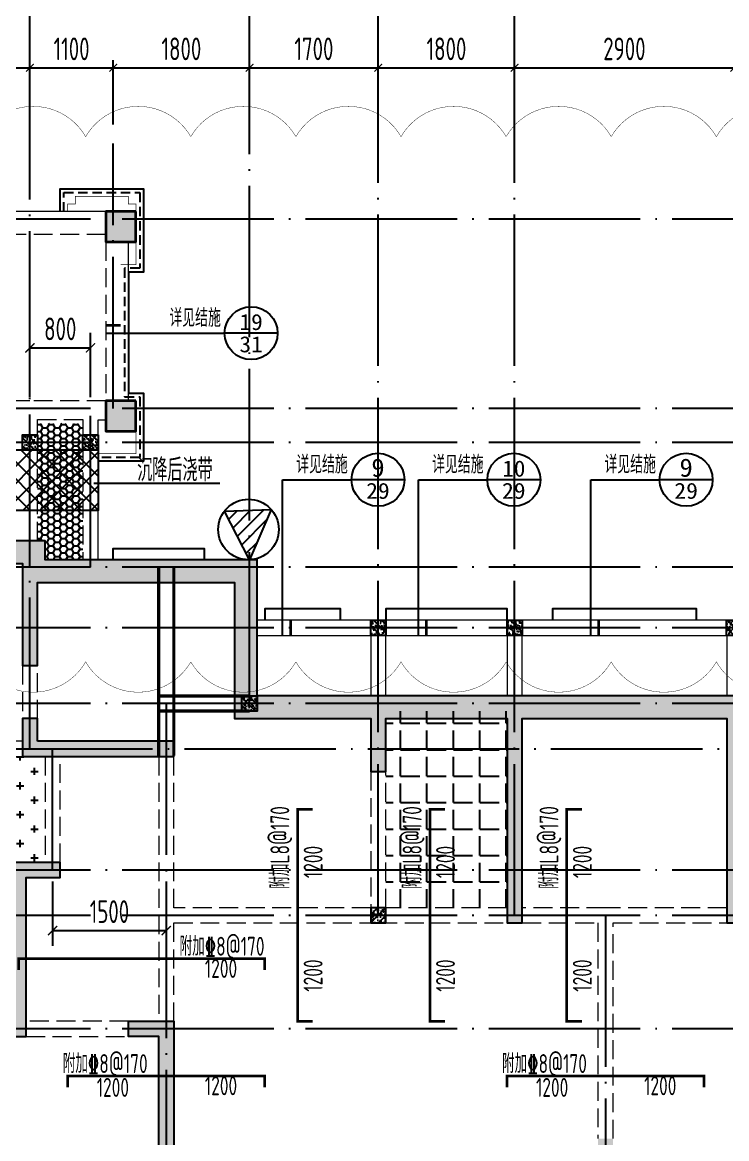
# Model space of a CAD drawing. Extents: x -668857 to 143095, y -247466 to 228182.
# Drawn here: x -201300 to -192000, y 197547 to 212298 of the extents above; entities that cross this region are included whole.
import ezdxf
from ezdxf.enums import TextEntityAlignment as Align

# ---------------------------------------------------------------- set-up
doc = ezdxf.new("R2010")
doc.units = 0
doc.header["$LTSCALE"] = 1000
for name, pattern in [('DASH', [0.35, 0.25, -0.1]), ('DOTE', [2.42, 2, -0.2, 0.02, -0.2]), ('HIDDEN', [0.375, 0.25, -0.125])]:
    doc.linetypes.add(name, pattern=pattern)
doc.layers.get('0').update_dxf_attribs({"linetype": 'CONTINUOUS'})
doc.layers.get('DEFPOINTS').update_dxf_attribs({"linetype": 'CONTINUOUS'})
for name, color, linetype in [('A-AXIS', 1, 'CONTINUOUS'), ('A-DOTE', 10, 'DOTE'), ('DIM_IDEN', 67, 'CONTINUOUS'), ('PUB_TEXT', 2, 'CONTINUOUS'), ('ROOF', 183, 'CONTINUOUS'), ('S-B板填充', 251, 'CONTINUOUS'), ('S-B板配筋', 6, 'CONTINUOUS'), ('S-B板配筋号', 7, 'CONTINUOUS'), ('S-L主梁线', 4, 'DASH'), ('S-Q墙填充', 252, 'CONTINUOUS'), ('S-Q墙实线', 6, 'CONTINUOUS'), ('S-Q墙标注', 3, 'CONTINUOUS'), ('S-X详图标注', 3, 'CONTINUOUS'), ('S-Y一般标注', 3, 'CONTINUOUS'), ('S-Z柱填充', 252, 'CONTINUOUS'), ('S-Z柱实线', 6, 'CONTINUOUS'), ('S-板正筋', 2, 'CONTINUOUS'), ('S-构造柱', 212, 'CONTINUOUS'), ('S-楼板文字', 7, 'CONTINUOUS'), ('S-洞口边线', 7, 'CONTINUOUS'), ('后浇带', 8, 'CONTINUOUS'), ('看线', 251, 'CONTINUOUS')]:
    doc.layers.add(name, color=color, linetype=linetype)
doc.layers.add('审图修改', color=2, linetype='CONTINUOUS', plot=False)
doc.layers.add('配箍校核', color=34, linetype='CONTINUOUS', plot=False)
doc.styles.add('_TCH_AXIS', font='COMPLEX', dxfattribs={"bigfont": 'GBCBIG'})
doc.styles.add('_TCH_LABEL', font='simhei.ttf')
doc.styles.add('TSSD_DIMENSION', font='Tssdeng.shx', dxfattribs={"width": 0.7, "bigfont": 'tssdchn.shx'})
doc.styles.add('TSSD_REIN', font='tssdeng.shx', dxfattribs={"width": 0.7, "height": 300, "bigfont": 'tssdchn.shx'})
doc.styles.add('结构文字', font='zstxt.shx', dxfattribs={"width": 0.7, "bigfont": 'zshz.shx'})
doc.dimstyles.new('STRUCK', dxfattribs={"dimtxt": 400, "dimasz": 121, "dimexe": 200, "dimexo": 150, "dimgap": 115, "dimtad": 1, "dimdec": 0, "dimdsep": 46, "dimtxsty": '结构文字', "dimblk": 'ARCHTICK', "dimcen": 400, "dimclrd": 3, "dimclre": 3, "dimclrt": 7, "dimadec": 0, "dimazin": 0, "dimtfac": 1, "dimtdec": 0, "dimtix": 1, "dimtmove": 2, "dimatfit": 3, "dimldrblk": '_DIMX', "dimfxl": 0, "dimtolj": 1, "dimtzin": 0, "dimarcsym": 0})
doc.dimstyles.new('TSSD_100_100', dxfattribs={"dimtxt": 300, "dimasz": 100, "dimexe": 100, "dimexo": 250, "dimgap": 100, "dimtad": 1, "dimdec": 0, "dimzin": 0, "dimdsep": 46, "dimtxsty": 'TSSD_DIMENSION', "dimblk": 'ARCHTICK', "dimcen": 0, "dimdle": 100, "dimclrt": 7, "dimadec": 0, "dimazin": 0, "dimtfac": 1, "dimtdec": 0, "dimtix": 1, "dimtmove": 2, "dimatfit": 3, "dimldrblk": 'ARCHTICK', "dimfxl": 0, "dimtolj": 1, "dimtzin": 0, "dimarcsym": 0})

# ---------------------------------------------------------------- blocks, each defined once
blk = doc.blocks.new('_ArchTick')
at = {"color": 0, "linetype": 'ByBlock', "const_width": 0.15}
blk.add_lwpolyline([(-0.5, -0.5), (0.5, 0.5)], dxfattribs=at)
blk = doc.blocks.new('*D222')
at = {"layer": 'DEFPOINTS', "color": 0}
for p in [(18500, 22100), (15700, 21100), (18500, 21100)]:
    blk.add_point(p, dxfattribs=at)
at = {"layer": 'S-Y一般标注', "color": 0, "lineweight": -2}
for p, q in [((15700, 21350), (15700, 22200)), ((18500, 21350), (18500, 22200)), ((15600, 22100), (18600, 22100))]:
    blk.add_line(p, q, dxfattribs=at)
at = {"layer": 'S-Y一般标注', "color": 0, "lineweight": -2, "xscale": 100, "yscale": 100, "zscale": 100, "rotation": 180}
blk.add_blockref('_ArchTick', (15700, 22100), dxfattribs=at)
at = {"layer": 'S-Y一般标注', "color": 0, "lineweight": -2, "xscale": 100, "yscale": 100, "zscale": 100}
blk.add_blockref('_ArchTick', (18500, 22100), dxfattribs=at)
at = {"layer": 'S-Y一般标注', "color": 7, "insert": (17100, 22350), "char_height": 300, "attachment_point": 5, "style": 'TSSD_DIMENSION'}
blk.add_mtext('\\A1;2800', dxfattribs=at)
blk = doc.blocks.new('*D223')
at = {"layer": 'DEFPOINTS', "color": 0}
for p in [(19600, 22100), (18500, 21100), (19600, 21100)]:
    blk.add_point(p, dxfattribs=at)
at = {"layer": 'S-Y一般标注', "color": 0, "lineweight": -2}
for p, q in [((18500, 21350), (18500, 22200)), ((19600, 21350), (19600, 22200)), ((18400, 22100), (19700, 22100))]:
    blk.add_line(p, q, dxfattribs=at)
at = {"layer": 'S-Y一般标注', "color": 0, "lineweight": -2, "xscale": 100, "yscale": 100, "zscale": 100, "rotation": 180}
blk.add_blockref('_ArchTick', (18500, 22100), dxfattribs=at)
at = {"layer": 'S-Y一般标注', "color": 0, "lineweight": -2, "xscale": 100, "yscale": 100, "zscale": 100}
blk.add_blockref('_ArchTick', (19600, 22100), dxfattribs=at)
at = {"layer": 'S-Y一般标注', "color": 7, "insert": (19050, 22350), "char_height": 300, "attachment_point": 5, "style": 'TSSD_DIMENSION'}
blk.add_mtext('\\A1;1100', dxfattribs=at)
blk = doc.blocks.new('*D224')
at = {"layer": 'DEFPOINTS', "color": 0}
for p in [(23100, 22100), (21400, 21100), (23100, 21100)]:
    blk.add_point(p, dxfattribs=at)
at = {"layer": 'S-Y一般标注', "color": 0, "lineweight": -2}
for p, q in [((21400, 21350), (21400, 22200)), ((23100, 21350), (23100, 22200)), ((21300, 22100), (23200, 22100))]:
    blk.add_line(p, q, dxfattribs=at)
at = {"layer": 'S-Y一般标注', "color": 0, "lineweight": -2, "xscale": 100, "yscale": 100, "zscale": 100, "rotation": 180}
blk.add_blockref('_ArchTick', (21400, 22100), dxfattribs=at)
at = {"layer": 'S-Y一般标注', "color": 0, "lineweight": -2, "xscale": 100, "yscale": 100, "zscale": 100}
blk.add_blockref('_ArchTick', (23100, 22100), dxfattribs=at)
at = {"layer": 'S-Y一般标注', "color": 7, "insert": (22250, 22350), "char_height": 300, "attachment_point": 5, "style": 'TSSD_DIMENSION'}
blk.add_mtext('\\A1;1700', dxfattribs=at)
blk = doc.blocks.new('*D225')
at = {"layer": 'DEFPOINTS', "color": 0}
for p in [(24900, 22100), (23100, 21100), (24900, 21100)]:
    blk.add_point(p, dxfattribs=at)
at = {"layer": 'S-Y一般标注', "color": 0, "lineweight": -2}
for p, q in [((23100, 21350), (23100, 22200)), ((24900, 21350), (24900, 22200)), ((23000, 22100), (25000, 22100))]:
    blk.add_line(p, q, dxfattribs=at)
at = {"layer": 'S-Y一般标注', "color": 0, "lineweight": -2, "xscale": 100, "yscale": 100, "zscale": 100, "rotation": 180}
blk.add_blockref('_ArchTick', (23100, 22100), dxfattribs=at)
at = {"layer": 'S-Y一般标注', "color": 0, "lineweight": -2, "xscale": 100, "yscale": 100, "zscale": 100}
blk.add_blockref('_ArchTick', (24900, 22100), dxfattribs=at)
at = {"layer": 'S-Y一般标注', "color": 7, "insert": (24000, 22350), "char_height": 300, "attachment_point": 5, "style": 'TSSD_DIMENSION'}
blk.add_mtext('\\A1;1800', dxfattribs=at)
blk = doc.blocks.new('*D226')
at = {"layer": 'DEFPOINTS', "color": 0}
for p in [(27800, 22100), (24900, 21100), (27800, 21100)]:
    blk.add_point(p, dxfattribs=at)
at = {"layer": 'S-Y一般标注', "color": 0, "lineweight": -2}
for p, q in [((24900, 21350), (24900, 22200)), ((27800, 21350), (27800, 22200)), ((24800, 22100), (27900, 22100))]:
    blk.add_line(p, q, dxfattribs=at)
at = {"layer": 'S-Y一般标注', "color": 0, "lineweight": -2, "xscale": 100, "yscale": 100, "zscale": 100, "rotation": 180}
blk.add_blockref('_ArchTick', (24900, 22100), dxfattribs=at)
at = {"layer": 'S-Y一般标注', "color": 0, "lineweight": -2, "xscale": 100, "yscale": 100, "zscale": 100}
blk.add_blockref('_ArchTick', (27800, 22100), dxfattribs=at)
at = {"layer": 'S-Y一般标注', "color": 7, "insert": (26350, 22350), "char_height": 300, "attachment_point": 5, "style": 'TSSD_DIMENSION'}
blk.add_mtext('\\A1;2900', dxfattribs=at)
blk = doc.blocks.new('*D253')
at = {"layer": 'DEFPOINTS', "color": 0}
for p in [(21400, 22100), (19600, 21100), (21400, 21100)]:
    blk.add_point(p, dxfattribs=at)
at = {"layer": 'S-Y一般标注', "color": 0, "lineweight": -2}
for p, q in [((19600, 21350), (19600, 22200)), ((21400, 21350), (21400, 22200)), ((19500, 22100), (21500, 22100))]:
    blk.add_line(p, q, dxfattribs=at)
at = {"layer": 'S-Y一般标注', "color": 0, "lineweight": -2, "xscale": 100, "yscale": 100, "zscale": 100, "rotation": 180}
blk.add_blockref('_ArchTick', (19600, 22100), dxfattribs=at)
at = {"layer": 'S-Y一般标注', "color": 0, "lineweight": -2, "xscale": 100, "yscale": 100, "zscale": 100}
blk.add_blockref('_ArchTick', (21400, 22100), dxfattribs=at)
at = {"layer": 'S-Y一般标注', "color": 7, "insert": (20500, 22350), "char_height": 300, "attachment_point": 5, "style": 'TSSD_DIMENSION'}
blk.add_mtext('\\A1;1800', dxfattribs=at)
blk = doc.blocks.new('20210803.08135812')
at = {"color": 1, "const_width": 8}
for points in [[(15350, 15500), (15550, 15500), (15550, 16300), (15450, 16300), (15450, 16400), (15160, 16400), (15160, 16400), (15040, 16400), (15040, 16400), (14750, 16400), (14750, 16300), (14650, 16300), (14650, 16200)], [(15350, 13700), (15550, 13700), (15550, 13000), (15050, 13000)]]:
    blk.add_lwpolyline(points, dxfattribs=at)
at = {"layer": '看线', "color": 201}
blk.add_lwpolyline([(14550, 16200), (14550, 16500), (15650, 16500), (15650, 15400), (15450, 15400), (15450, 13800), (15650, 13800), (15650, 12900), (15050, 12900)], dxfattribs=at)
at = {"layer": '看线', "color": 201, "linetype": 'HIDDEN', "ltscale": 0.5}
blk.add_lwpolyline([(14600, 16200), (14600, 16450), (15600, 16450), (15600, 15450), (15400, 15450), (15400, 13750), (15600, 13750), (15600, 12950), (15050, 12950)], dxfattribs=at)
at = {"layer": '看线', "color": 202, "ltscale": 0.5}
for points in [[(15250, 11600), (15250, 11750), (16450, 11750), (16450, 11600)], [(18250, 10800), (18250, 10950), (17250, 10950), (17250, 10800)], [(20450, 10800), (20450, 10950), (18850, 10950), (18850, 10800)], [(22950, 10800), (22950, 10950), (21050, 10950), (21050, 10800)]]:
    blk.add_lwpolyline(points, dxfattribs=at)
blk = doc.blocks.new('20210807.15313460')
at = {"layer": 'S-Q墙填充', "ltscale": 0.5}
h = blk.add_hatch(dxfattribs=at)
h.set_pattern_fill('ARMORED', color=252, scale=30, style=0)
h.set_pattern_definition([(50, (11951.9, 28771.39), (215.17805, -18.82564), [22.5, -247.5]), (355, (11951.9, 28771.4), (-41.6254, 225.65764), [18, -198]), (100.4514, (11969.82, 28769.82), (173.5528, 206.83186), [19.12206, -210.34263]), (46.1842, (11951.9, 28831.4), (320.1723, -49.6557), [33.75, -371.25]), (96.6356, (11978.57, 28827.25), (280.3988, 292.2354), [28.6831, -315.5139]), (351.1842, (11951.9, 28831.4), (280.3986, 292.2356), [27, -297]), (21, (11981.9, 28816.39), (179.07212, -120.78567), [22.5, -247.5]), (326, (11981.9, 28816.4), (72.9946, 217.545), [18, -198]), (71.4514, (11996.82, 28806.32), (252.0668, 96.75915), [19.12206, -210.34263]), (37.5, (11951.89, 28771.39), (3.647957, 99.868156), [0, -195.6, 0, -201, 0, -198.75]), (7.5, (11951.89, 28771.39), (78.92086, 118.32351), [0, -114.6, 0, -191.1, 0, -75.75]), (327.5, (11884.99, 28771.39), (160.14673, -6.76646), [0, -75, 0, -234, 0, -310.5]), (317.5, (11855, 28771.39), (174.95585, 30.0315), [0, -97.5, 0, -155.4, 0, -220.5]), (45, (11951.9, 28771.39), (-106.06602, 106.06602), [])])
h.paths.add_polyline_path([(111116, 66140), (109616, 66140), (109216, 66140), (106316, 66140), (105866, 66140), (104966, 66140), (104516, 66140), (102916, 66140), (102916, 67040), (102916, 67940), (102366, 67940), (100716, 67940), (100116, 67942), (100115, 68190), (96916, 68190), (96916, 67940), (96316, 67940), (94716, 67940), (94116, 67940), (94116, 67040), (94116, 66140), (81316, 66140), (80866, 66140), (79966, 66140), (79516, 66140), (77916, 66140), (77916, 67040), (77916, 67940), (77366, 67940), (75715, 67940), (75116, 67940), (75116, 68190), (71916, 68190), (71916, 67940), (71316, 67940), (69716, 67940), (69116, 67940), (69116, 67040), (69116, 66140), (60916, 66140), (60916, 63240), (60916, 60640), (60916, 58640), (63616, 58640), (70116, 58639), (70116, 57440), (71166, 57440), (73516, 57440), (75866, 57440), (76916, 57440), (76916, 58640), (82516, 58640), (83416, 58640), (86016, 58640), (88616, 58640), (89516, 58640), (95216, 58640), (95216, 57440), (96166, 57440), (98516, 57440), (100866, 57440), (101816, 57440), (101816, 58640), (107516, 58640), (108416, 58640), (111116, 58640)])
h.paths.add_polyline_path([(64616, 58940), (64616, 60290), (64416, 60290), (64416, 58940), (63616, 58940), (61216, 58940), (61216, 60640), (61216, 63140), (61816, 63140), (61816, 63340), (61216, 63340), (61216, 65840), (61516, 65840), (62416, 65840), (62716, 65840), (62716, 65290), (62916, 65290), (62916, 65840), (65616, 65840), (65616, 63140), (65816, 63140), (65816, 65840), (66166, 65840), (67066, 65840), (67416, 65840), (67416, 65140), (67616, 65140), (67616, 65840), (69416, 65840), (69416, 67040), (69416, 67640), (69716, 67640), (71316, 67640), (72016, 67640), (72016, 66540), (72216, 66540), (72216, 67840), (72216, 67890), (74816, 67890), (74816, 67840), (74816, 66540), (75016, 66540), (75016, 67640), (75715, 67640), (77366, 67640), (77616, 67640), (77616, 67040), (77616, 65840), (79416, 65840), (79416, 65140), (79616, 65140), (79616, 65840), (79966, 65840), (80866, 65840), (81216, 65840), (81216, 63140), (81416, 63140), (81416, 65840), (84116, 65840), (84116, 63140), (84316, 63140), (84316, 65840), (84616, 65840), (85616, 65840), (85916, 65840), (85916, 65840), (86116, 65840), (86116, 65840), (86416, 65840), (87416, 65840), (87716, 65840), (87716, 63139), (87916, 63139), (87916, 65840), (90616, 65840), (90616, 63140), (90816, 63140), (90816, 65840), (91166, 65840), (92066, 65840), (92416, 65840), (92416, 65140), (92616, 65140), (92616, 65840), (94416, 65840), (94416, 67040), (94416, 67640), (94716, 67640), (96316, 67640), (97016, 67640), (97016, 66540), (97216, 66540), (97216, 67890), (99816, 67890), (99816, 66540), (100016, 66540), (100016, 67640), (100716, 67640), (102366, 67640), (102616, 67640), (102616, 67040), (102616, 65840), (104416, 65840), (104416, 65140), (104616, 65140), (104616, 65840), (104966, 65840), (105866, 65840), (106216, 65840), (106216, 63140), (106416, 63140), (106416, 65840), (109116, 65840), (109116, 65290), (109316, 65290), (109316, 65840), (109616, 65840), (110516, 65840), (110816, 65840), (110816, 63340), (110216, 63340), (110216, 63140), (110816, 63140), (110816, 60640), (110816, 58940), (108416, 58940), (107616, 58940), (107616, 60290), (107416, 60290), (107416, 58940), (101816, 58940), (101816, 59090), (101516, 59090), (101516, 58740), (101516, 57740), (100866, 57740), (98516, 57740), (96166, 57740), (95516, 57740), (95516, 58740), (95516, 59090), (95216, 59090), (95216, 58940), (89616, 58940), (89616, 60290), (89416, 60290), (89416, 58940), (88616, 58940), (86016, 58940), (83416, 58940), (82616, 58940), (82616, 60290), (82416, 60290), (82416, 58940), (76916, 58939), (76916, 59090), (76616, 59090), (76616, 58739), (76616, 57740), (75866, 57740), (73516, 57740), (71166, 57740), (70416, 57740), (70416, 58739), (70416, 59090), (70116, 59090), (70116, 58939)], flags=16)
at = {"layer": 'S-Q墙填充'}
h = blk.add_hatch(color=252, dxfattribs=at)
h.dxf.hatch_style = 1
h.paths.add_polyline_path([(75016, 65540), (75016, 65840), (74816, 65840), (74816, 65340), (75216, 65340), (76816, 65340), (76816, 65540), (75216, 65540)])
h = blk.add_hatch(color=252, dxfattribs=at)
h.dxf.hatch_style = 1
h.paths.add_polyline_path([(74666, 61840), (74466, 61840), (74466, 61640), (74866, 61640), (74866, 63740), (75316, 63740), (75316, 63940), (74666, 63940)])
h = blk.add_hatch(color=252, dxfattribs=at)
h.dxf.hatch_style = 1
h.paths.add_polyline_path([(76616, 60189), (76616, 61640), (76216, 61640), (76216, 61840), (76816, 61840), (76816, 60189)])
at = {"layer": 'S-Z柱填充'}
for points in [[(76316, 72540), (75916, 72540), (75916, 72140), (76316, 72140)], [(76316, 70040), (75916, 70040), (75916, 69640), (76316, 69640)]]:
    blk.add_hatch(color=256, dxfattribs=at).paths.add_polyline_path(points)
at = {"layer": 'S-L主梁线', "linetype": 'ByBlock', "lineweight": 18}
for p, q in [((75916, 72539), (69716, 72540)), ((76216, 70040), (76216, 72140)), ((75815, 67940), (75815, 69787)), ((79516, 67140), (77916, 67140)), ((81316, 67140), (79516, 67140)), ((84316, 67140), (81316, 67140)), ((77916, 66940), (79416, 66940)), ((79416, 66940), (79416, 66140)), ((79616, 66940), (81216, 66940)), ((79616, 66140), (79616, 66940)), ((81216, 66940), (81216, 66140)), ((81416, 66940), (84116, 66940)), ((81416, 66140), (81416, 66940)), ((84116, 66940), (84116, 66140))]:
    blk.add_line(p, q, dxfattribs=at)
at = {"layer": 'S-L主梁线', "linetype": 'DASH', "lineweight": 18}
for p, q in [((69716, 72240), (75916, 72239)), ((75916, 72140), (75916, 70040)), ((74915, 70040), (72116, 70040)), ((75916, 70040), (74915, 70040)), ((75016, 68190), (75015, 69790)), ((75015, 69790), (75615, 69790)), ((75615, 69790), (75615, 67940)), ((74816, 66540), (74816, 65840)), ((75016, 65840), (75016, 66540)), ((74816, 65540), (72216, 65540)), ((72216, 65340), (74816, 65340)), ((75116, 65340), (75116, 63940)), ((75316, 63940), (75316, 65340)), ((76616, 65340), (76616, 63240)), ((76816, 63340), (76816, 65340)), ((79416, 65140), (79416, 63340)), ((79616, 63340), (79616, 65140)), ((79416, 63340), (76816, 63340)), ((81216, 63340), (79616, 63340)), ((82516, 63340), (81416, 63340)), ((84116, 63340), (82516, 63340)), ((76616, 63240), (76616, 61840)), ((76816, 63140), (79516, 63140)), ((76816, 61840), (76816, 63140)), ((79516, 63140), (81216, 63140)), ((81416, 63140), (82416, 63140)), ((82416, 63140), (82416, 60290)), ((82616, 63140), (84116, 63140)), ((82616, 60290), (82616, 63140)), ((76216, 61840), (74866, 61840)), ((74866, 61640), (76216, 61640)), ((76616, 61640), (76616, 61640))]:
    blk.add_line(p, q, dxfattribs=at)
blk.add_lwpolyline([(75815, 69787), (75916, 69787)], dxfattribs=at)
at = {"layer": 'S-Q墙实线'}
for points in [[(96916, 67940), (94116, 67940), (94116, 66140), (81316, 66140), (80866, 66140), (79966, 66140), (79516, 66140), (77916, 66140), (77916, 67940), (75116, 67940), (75116, 68190), (71916, 68190), (71916, 67940), (69116, 67940), (69116, 66140), (60916, 66140)], [(72216, 67890), (74816, 67890), (74816, 67840), (74816, 66540), (75016, 66540), (75016, 67640), (77616, 67640), (77616, 65840), (79416, 65840), (79416, 65140), (79616, 65140), (79616, 65840), (79966, 65840), (80866, 65840), (81216, 65840), (81216, 63140), (81416, 63140), (81416, 65840), (84116, 65840), (84116, 63140), (84316, 63140)]]:
    blk.add_lwpolyline(points, dxfattribs=at)
for points in [[(75016, 65540), (75016, 65840), (74816, 65840), (74816, 65340), (75216, 65340), (76816, 65340), (76816, 65540), (75216, 65540)], [(74666, 61840), (74466, 61840), (74466, 61640), (74866, 61640), (74866, 63740), (75316, 63740), (75316, 63940), (74666, 63940)], [(76616, 60189), (76616, 61640), (76216, 61640), (76216, 61840), (76816, 61840), (76816, 60189)]]:
    blk.add_lwpolyline(points, close=True, dxfattribs=at)
at = {"layer": 'S-Z柱实线', "lineweight": 35}
for points in [[(76316, 72540), (75916, 72540), (75916, 72140), (76316, 72140)], [(76316, 70040), (75916, 70040), (75916, 69640), (76316, 69640)]]:
    blk.add_lwpolyline(points, close=True, dxfattribs=at)
blk = doc.blocks.new('20210730.02141516')
at = {"layer": 'S-构造柱'}
h = blk.add_hatch(dxfattribs=at)
h.set_pattern_fill('ARMORED', color=256, scale=15, angle=-90, style=0)
h.set_pattern_definition([(320, (-154189.41, 3278673.45), (-9.4128202, -107.5890274), [11.25, -123.75]), (265, (-154189.41, 3278673.45), (112.82882, 20.8127), [9, -99]), (10.4514, (-154190.19, 3278664.49), (103.4159313, -86.7764073), [9.5610285, -105.1713168]), (316.1842, (-154159.41, 3278673.45), (-24.827852, -160.0861573), [16.875, -185.625]), (6.6356, (-154161.48, 3278660.11), (146.117681, -140.199406), [14.341543, -157.75695]), (261.1842, (-154159.41, 3278673.45), (146.11779, -140.199292), [13.5, -148.5]), (291, (-154166.91, 3278658.45), (-60.3928336, -89.5360578), [11.25, -123.75]), (236, (-154166.91, 3278658.45), (108.7725068, -36.4972998), [9, -99]), (341.4514, (-154171.94, 3278650.99), (48.3795745, -126.0333943), [9.5610285, -105.1713168]), (307.5, (-154189.41, 3278673.454), (49.93407807, -1.8239783), [0, -97.8, 0, -100.5, 0, -99.375]), (277.5, (-154189.41, 3278673.454), (59.1617568, -39.4604306), [0, -57.3, 0, -95.55, 0, -37.875]), (237.5, (-154189.41, 3278706.904), (-3.38323076, -80.07336543), [0, -37.5, 0, -117, 0, -155.25]), (227.5, (-154189.41, 3278721.904), (15.0157473, -87.4779254), [0, -48.75, 0, -77.7, 0, -110.25]), (315, (-154189.41, 3278673.454), (53.0330086, 53.0330086), [])])
h.paths.add_polyline_path([(200, 200), (200, 0), (0, 0), (0, 200)])
blk.add_lwpolyline([(200, 200), (200, 0), (0, 0), (0, 200)], close=True, dxfattribs=at)
blk = doc.blocks.new('20210809.18285270')
at = {"layer": 'ROOF', "rotation": 359.9999999538236}
for p in [(13900, 12550), (14700, 12550)]:
    blk.add_blockref('20210730.02141516', p, dxfattribs=at)
at = {"layer": 'ROOF'}
for p in [(18500, 10100), (20300, 10100), (23200, 10100), (16800, 9100)]:
    blk.add_blockref('20210730.02141516', p, dxfattribs=at)
at = {"layer": 'ROOF', "xscale": -1, "rotation": 4.61764226855621e-08}
blk.add_blockref('20210730.02141516', (18700, 6300), dxfattribs=at)
blk = doc.blocks.new('*D479')
at = {"layer": 'DEFPOINTS', "color": 0}
for p in [(-200559, 207289), (-199059, 207289), (-199059, 206489)]:
    blk.add_point(p, dxfattribs=at)
at = {"layer": 'S-Q墙标注', "color": 3, "lineweight": -2}
for p, q in [((-200559, 207139), (-200559, 206289)), ((-199059, 207139), (-199059, 206289)), ((-200559, 206489), (-199059, 206489))]:
    blk.add_line(p, q, dxfattribs=at)
at = {"layer": 'S-Q墙标注', "color": 3, "lineweight": -2, "xscale": 121, "yscale": 121, "zscale": 121, "rotation": 180}
blk.add_blockref('_ArchTick', (-200559, 206489), dxfattribs=at)
at = {"layer": 'S-Q墙标注', "color": 3, "lineweight": -2, "xscale": 121, "yscale": 121, "zscale": 121}
blk.add_blockref('_ArchTick', (-199059, 206489), dxfattribs=at)
at = {"layer": 'S-Q墙标注', "color": 7, "insert": (-199809, 206739), "char_height": 300, "attachment_point": 5, "style": 'TSSD_REIN'}
blk.add_mtext('\\A1;1500', dxfattribs=at)
blk = doc.blocks.new('_DIMX')
blk.add_line((-150, 0), (150, 0))
at = {"const_width": 50}
blk.add_lwpolyline([(-70, -70), (70, 70)], dxfattribs=at)
blk = doc.blocks.new('*D891')
at = {"layer": 'DEFPOINTS', "color": 0}
for p in [(-200400, 207997), (-201200, 207197), (-200400, 207197)]:
    blk.add_point(p, dxfattribs=at)
at = {"layer": 'S-Q墙标注', "color": 3, "lineweight": -2}
for p, q in [((-201200, 207347), (-201200, 208197)), ((-200400, 207347), (-200400, 208197)), ((-201200, 207997), (-200400, 207997))]:
    blk.add_line(p, q, dxfattribs=at)
at = {"layer": 'S-Q墙标注', "color": 3, "lineweight": -2, "xscale": 121, "yscale": 121, "zscale": 121, "rotation": 180}
blk.add_blockref('_ArchTick', (-201200, 207997), dxfattribs=at)
at = {"layer": 'S-Q墙标注', "color": 3, "lineweight": -2, "xscale": 121, "yscale": 121, "zscale": 121}
blk.add_blockref('_ArchTick', (-200400, 207997), dxfattribs=at)
at = {"layer": 'S-Q墙标注', "color": 7, "insert": (-200800, 208247), "char_height": 300, "attachment_point": 5, "style": 'TSSD_REIN'}
blk.add_mtext('\\A1;800', dxfattribs=at)
blk = doc.blocks.new('20210810.07371259')
at = {"layer": 'DIM_IDEN'}
for p, q in [((17216, 16098), (17942, 16098)), ((17942, 16098), (18787, 16098)), ((19487, 16098), (18787, 16098)), ((19553, 14161), (20462, 14161)), ((19553, 12105), (19553, 14161)), ((21162, 14161), (20462, 14161)), ((21347, 14161), (22256, 14161)), ((21347, 12105), (21347, 14161)), ((22956, 14161), (22256, 14161)), ((23622, 14161), (24531, 14161)), ((23622, 12105), (23622, 14161)), ((25231, 14161), (24531, 14161))]:
    blk.add_line(p, q, dxfattribs=at)
at = {"layer": 'DIM_IDEN', "const_width": 35}
for points in [[(17216, 16203), (17416, 16203)], [(19658, 12105), (19658, 12305)], [(21452, 12105), (21452, 12305)], [(23727, 12105), (23727, 12305)]]:
    blk.add_lwpolyline(points, dxfattribs=at)
at = {"layer": 'DIM_IDEN'}
for centre in [(19137, 16098), (20812, 14161), (22606, 14161), (24881, 14161)]:
    blk.add_circle(centre, 350, dxfattribs=at)
at = {"layer": 'PUB_TEXT', "style": '_TCH_AXIS'}
for p in [(18057, 16182), (19732, 14245), (21526, 14245), (23802, 14245)]:
    blk.add_text('详见结施', height=236.3, dxfattribs=at).set_placement(p)
at = {"layer": 'PUB_TEXT', "style": '_TCH_LABEL'}
for s, height, width, p, p2 in [('19', 212.3, 1.011364, (18982, 16139), (19291, 16139)), ('31', 212.3, 1.011364, (18982, 15845), (19291, 15845)), ('9', 242, 1.011364, (20724, 14200), (20900, 14200)), ('10', 213.8, 0.988889, (22454, 14202), (22758, 14202)), ('9', 242, 1.011364, (24793, 14200), (24969, 14200)), ('29', 211.6, 1.022989, (20656, 13909), (20967, 13909)), ('29', 211.6, 1.022989, (22450, 13909), (22761, 13909)), ('29', 211.6, 1.022989, (24725, 13909), (25037, 13909))]:
    blk.add_text(s, height=height, dxfattribs=dict(at, width=width)).set_placement(p, p2, align=Align.FIT)
blk = doc.blocks.new('20210824.17574258')
at = {"layer": 'S-B板配筋', "lineweight": 35, "const_width": 35}
for points in [[(88427, -105824), (88227, -105824), (88227, -103024), (88427, -103024)], [(90175, -105824), (89975, -105824), (89975, -103024), (90175, -103024)], [(91982, -105824), (91782, -105824), (91782, -103024), (91982, -103024)], [(87793, -105147), (87793, -104997), (84543, -104997), (84543, -105147)], [(87793, -106697), (87793, -106547), (85193, -106547), (85193, -106697)], [(93593, -106697), (93593, -106547), (90993, -106547), (90993, -106697)]]:
    blk.add_lwpolyline(points, dxfattribs=at)
at = {"layer": 'S-B板配筋号', "style": 'TSSD_REIN', "width": 0.7}
for s, p in [('附加L8@170', (87868, -103526)), ('附加L8@170', (89615, -103526)), ('附加L8@170', (91422, -103526)), ('1200', (88307, -103718)), ('1200', (90055, -103718)), ('1200', (91862, -103718)), ('1200', (88307, -105219)), ('1200', (90055, -105219)), ('1200', (91862, -105219))]:
    blk.add_text(s, height=250, rotation=90, dxfattribs=at).set_placement(p, align=Align.TOP_CENTER)
at = {"layer": 'S-B板配筋号', "color": 1, "style": 'TSSD_REIN', "width": 0.7}
for p in [(86669, -104957), (85126, -106507), (90926, -106507)]:
    blk.add_text('附加%%1328@170', height=250, dxfattribs=at).set_placement(p)
at = {"layer": 'S-B板配筋号', "style": 'TSSD_REIN', "width": 0.7}
for p in [(87216, -105000), (85788, -106572), (87216, -106550), (91588, -106572), (93016, -106550)]:
    blk.add_text('1200', height=250, dxfattribs=at).set_placement(p, align=Align.TOP_CENTER)
blk = doc.blocks.new('20210726.16350016')
at = {"layer": 'A-AXIS'}
for p, q in [((18500, 21100), (18500, 23900)), ((21400, 21100), (21400, 23900)), ((23100, 21100), (23100, 23900)), ((24900, 21100), (24900, 23900))]:
    blk.add_line(p, q, dxfattribs=at)
at = {"layer": 'A-DOTE'}
for p, q in [((18500, 13100.3), (18500, 21100)), ((19600, 17600), (19600, 21100)), ((21400, 13700), (21400, 21100)), ((23100, 10900), (23100, 21100)), ((24900, 10900), (24900, 21100)), ((55600, 20100), (3600, 20100)), ((55600, 17600), (3600, 17600)), ((19300, 15500), (19300, 17600)), ((55600, 17150), (3600, 17150)), ((55600, 15500), (3600, 15500)), ((55600, 14700), (3600, 14700)), ((55600, 13700), (3600, 13700)), ((20299.8, 13700), (20300, 3600)), ((3600, 13100.3), (55600, 13100.3)), ((18800, 11500), (18800, 13100)), ((55600, 11500), (3600, 11500)), ((55600, 10900), (3600, 10900)), ((26100, 10900), (26100, 3600)), ((55600, 9400), (3600, 9400))]:
    blk.add_line(p, q, dxfattribs=at)
at = {"layer": 'S-Y一般标注'}
for base, p1, p2, picture, middle in [((18500, 22100), (15700, 21100), (18500, 21100), '*D222', (17100, 22350)), ((19600, 22100), (18500, 21100), (19600, 21100), '*D223', (19050, 22350)), ((21400, 22100), (19600, 21100), (21400, 21100), '*D253', (20500, 22350)), ((23100, 22100), (21400, 21100), (23100, 21100), '*D224', (22250, 22350)), ((24900, 22100), (23100, 21100), (24900, 21100), '*D225', (24000, 22350)), ((27800, 22100), (24900, 21100), (27800, 21100), '*D226', (26350, 22350))]:
    dim = blk.add_linear_dim(base=base, p1=p1, p2=p2, dimstyle='TSSD_100_100', dxfattribs=at)
    dim.commit()
    dim.dimension.update_dxf_attribs({"geometry": picture, "text_midpoint": middle})
blk = doc.blocks.new('20210810.19131159')
at = {"layer": 'S-Q墙标注'}
dim = blk.add_linear_dim(base=(103407.2, 59573.8), p1=(101907.3, 60373.8), p2=(103407.2, 60373.8), dimstyle='STRUCK', override={"dimtxt": 300, "dimgap": 100, "dimtxsty": 'TSSD_REIN'}, dxfattribs=at)
dim.commit()
dim.dimension.update_dxf_attribs({"geometry": '*D479', "text_midpoint": (102657.2, 59823.8), "insert": (302465.9, -146915)})

msp = doc.modelspace()

# ---------------------------------------------------------------- hatches: boundary and pattern name
at = {"layer": 'S-B板填充', "linetype": 'ByBlock'}
h = msp.add_hatch(dxfattribs=at)
h.set_pattern_fill('HONEY', color=252, scale=17.142857, style=0)
h.set_pattern_definition([(0, (-149021.847, -9842.896), (81.642857, 47.136514), [54.42857, -108.857143]), (120, (-149021.847, -9842.896), (-81.642847, 47.136531), [54.42857, -108.857143]), (60, (-149021.847, -9842.896), (1e-05, 94.273045), [-108.857143, 54.42857])])
edge = h.paths.add_edge_path()
edge.add_line((-200500.32, 205197.21), (-200500.08, 206997.34))
edge.add_line((-200500.08, 206997.34), (-201100.46, 206997.34))
edge.add_line((-201100.46, 206997.34), (-201100.47, 205447.21))
edge.add_line((-201100.47, 205447.21), (-201000.47, 205447.21))
edge.add_line((-201000.47, 205447.21), (-201000.47, 205197.21))
edge.add_line((-201000.47, 205197.21), (-200500.32, 205197.13))
at = {"layer": 'S-B板填充'}
h = msp.add_hatch(dxfattribs=at)
h.set_pattern_fill('ANGLE', color=252, scale=50, style=0)
h.set_pattern_definition([(0, (-98866.53, 54953.35), (0, 349.25), [254, -95.25]), (90, (-98866.53, 54953.35), (-349.25, 2e-14), [254, -95.25])])
h.paths.add_polyline_path([(-196500.47, 203197.21), (-194900.45, 203197.21), (-194900.45, 200597.22), (-196500.47, 200597.22)])
h = msp.add_hatch(dxfattribs=at)
h.set_pattern_fill('CROSS', color=252, scale=30, style=0)
h.set_pattern_definition([(0, (-117366.5, 54953.35), (190.5, 190.5), [95.25, -285.75]), (90, (-117318.88, 54905.72), (-190.5, 190.5), [95.25, -285.75])])
h.paths.add_polyline_path([(-204200.51, 202597.48), (-201000.57, 202597.48), (-201000.57, 201197.21), (-204200.51, 201197.21)])
at = {"layer": 'S-X详图标注'}
h = msp.add_hatch(dxfattribs=at)
h.set_pattern_fill('METAL', color=256, scale=30, style=0)
h.set_pattern_definition([(45, (-37073.43, -220796.6), (-84.852814, 84.852814), [])])
h.paths.add_polyline_path([(-198301.2, 205197.19), (-198631.78, 205840.14), (-198013, 205860.22)])
at = {"layer": '后浇带'}
h = msp.add_hatch(dxfattribs=at)
h.set_pattern_fill('ANSI37', color=144, scale=50, angle=90, style=0)
h.set_pattern_definition([(135, (-76757.33, -147139.2), (-112.2532, -112.2532), []), (225, (-76757.33, -147139.2), (112.2532, -112.2532), [])])
h.paths.add_polyline_path([(-204900.86, 206647.21), (-200300.79, 206647.21), (-200300.79, 205847.21), (-204900.86, 205847.21)])

# ---------------------------------------------------------------- linework, layer by layer
at = {"layer": 'S-X详图标注'}
msp.add_lwpolyline([(-198301.2, 205197.19), (-198631.78, 205840.14), (-198013, 205860.22), (-198301.2, 205197.19)], dxfattribs=at)
msp.add_circle((-198314.17, 205596.98), 400, dxfattribs=at)
at = {"layer": 'S-板正筋', "color": 5, "linetype": 'DASH', "const_width": 42.86}
for points in [[(-199500.45, 202606.77), (-199500.45, 205097.21)], [(-199300.44, 202606.77), (-199300.44, 205097.21)], [(-199500.45, 203397.21), (-198300.44, 203397.21)], [(-199500.45, 203197.21), (-198300.44, 203197.21)]]:
    msp.add_lwpolyline(points, dxfattribs=at)
at = {"layer": 'S-洞口边线'}
msp.add_line((-200356.51, 206208.82), (-198694.39, 206208.82), dxfattribs=at)
at = {"layer": '后浇带', "color": 144}
msp.add_lwpolyline([(-204900.86, 206647.21), (-200300.79, 206647.21), (-200300.79, 205847.21), (-204900.86, 205847.21)], close=True, dxfattribs=at)
at = {"layer": '审图修改', "color": 2, "const_width": 5}
for points in [[(-207404.22, 210787.12, -0.57735027), (-206016.24, 210787.12, -0.57735027), (-204628.26, 210787.12, -0.57735027), (-203240.28, 210787.12, -0.57735027), (-201852.3, 210787.12, -0.57735027), (-200464.31, 210787.12, -0.57735027), (-199076.33, 210787.12, -0.57735027), (-197688.35, 210787.12, -0.57735027), (-196300.37, 210787.12, -0.57735027), (-194912.39, 210787.12, -0.57735027), (-193524.41, 210787.12, -0.57735027), (-192136.42, 210787.12, -0.57735027), (-190748.44, 210787.12, -0.57735027), (-189360.46, 210787.12, -0.57735027), (-187972.48, 210787.12, -0.57735027), (-186584.5, 210787.12, -0.57735027), (-185196.52, 210787.12, -0.57735027), (-183808.53, 210787.12, -0.57735027), (-182420.55, 210787.12, -0.57735027), (-181032.57, 210787.12, -0.57735027), (-179644.59, 210787.12, -0.57735027)], [(-190748.44, 203847.21, -0.57735027), (-192136.42, 203847.21, -0.57735027), (-193524.41, 203847.21, -0.57735027), (-194912.39, 203847.21, -0.57735027), (-196300.37, 203847.21, -0.57735027), (-197688.35, 203847.21, -0.57735027), (-199076.33, 203847.21, -0.57735027), (-200464.31, 203847.21, -0.57735027), (-201852.3, 203847.21, -0.57735027), (-203240.28, 203847.21, -0.57735027), (-204628.26, 203847.21, -0.57735027), (-206016.24, 203847.21, -0.57735027), (-207404.22, 203847.21, -0.57735027), (-207404.22, 205235.2, -0.57735027), (-207404.22, 206623.18, -0.57735027), (-207404.22, 208011.16, -0.57735027), (-207404.22, 209399.14, -0.57735027), (-207404.22, 210787.12, -0.57735027), (-207404.22, 210787.12, -0.57735027)]]:
    msp.add_lwpolyline(points, format="xyb", dxfattribs=at)

# ---------------------------------------------------------------- block references
msp.add_blockref('20210803.08135812', (-215350.47, 193597.21))
at = {"layer": 'A-DOTE'}
msp.add_blockref('20210726.16350016', (-219700.47, 189597.17), dxfattribs=at)
at = {"layer": 'PUB_TEXT'}
msp.add_blockref('20210810.07371259', (-217416.35, 192092.59), dxfattribs=at)
at = {"layer": 'S-B板配筋'}
msp.add_blockref('20210824.17574258', (-285893.08, 304921.28), dxfattribs=at)
at = {"layer": 'S-Q墙填充'}
msp.add_blockref('20210807.15313460', (-276116.11, 137257.65), dxfattribs=at)
at = {"layer": 'S-Q墙标注'}
msp.add_blockref('20210810.19131159', (-302807.79, 140723.41), dxfattribs=at)
at = {"layer": '配箍校核'}
msp.add_blockref('20210809.18285270', (-215200.48, 194097.05), dxfattribs=at)

# ---------------------------------------------------------------- texts
at = {"layer": 'S-楼板文字', "style": 'TSSD_REIN', "width": 0.7}
msp.add_text('沉降后浇带', height=300, dxfattribs=at).set_placement((-199784.39, 206233.9))

# ---------------------------------------------------------------- dimensions: what is measured, and where the dimension line sits
at = {"layer": 'S-Q墙标注'}
dim = msp.add_linear_dim(base=(-200400.47, 207997.21), p1=(-201200.47, 207197.21), p2=(-200400.47, 207197.21), dimstyle='STRUCK', override={"dimtxt": 300, "dimgap": 100, "dimtxsty": 'TSSD_REIN'}, dxfattribs=at)
dim.commit()
dim.dimension.update_dxf_attribs({"geometry": '*D891', "text_midpoint": (-200800.47, 208247.21)})

doc.saveas('drawing.dxf')
